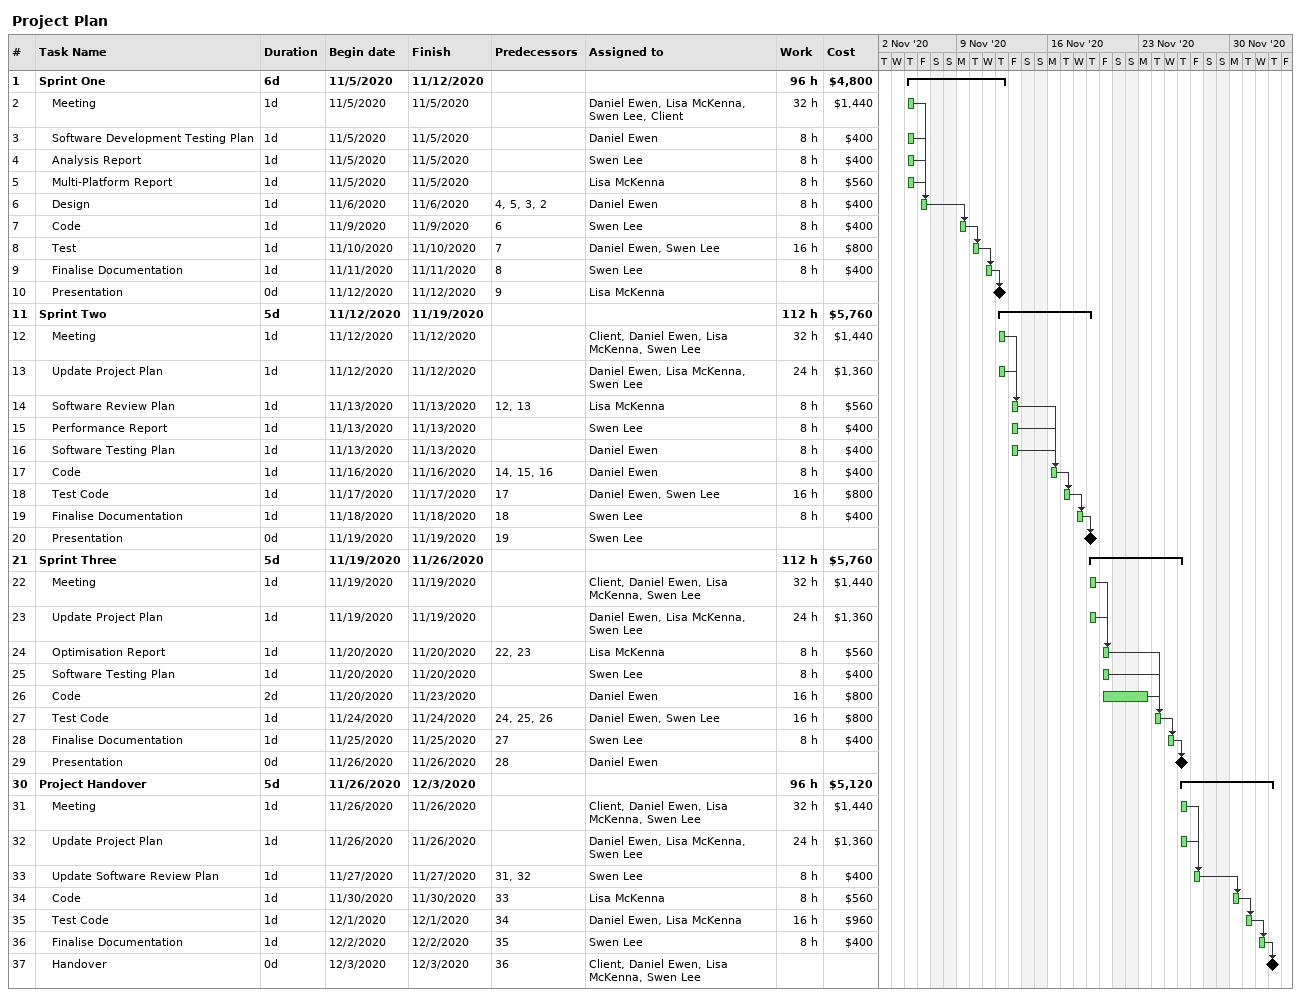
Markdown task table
Project Plan

| ID | Level | Task | Duration | Start | Finish | Predecessors | Resources | Work (h) | Cost ($) |
|---|---|---|---|---|---|---|---|---|---|
| 1 | 1 | **Sprint One** | 6d | 2020-11-05 | 2020-11-12 |  |  | 96 | 4800 |
| 2 | 2 | Meeting | 1d | 2020-11-05 | 2020-11-05 |  | Daniel Ewen, Lisa McKenna, Swen Lee, Client | 32 | 1440 |
| 3 | 2 | Software Development Testing Plan | 1d | 2020-11-05 | 2020-11-05 |  | Daniel Ewen | 8 | 400 |
| 4 | 2 | Analysis Report | 1d | 2020-11-05 | 2020-11-05 |  | Swen Lee | 8 | 400 |
| 5 | 2 | Multi-Platform Report | 1d | 2020-11-05 | 2020-11-05 |  | Lisa McKenna | 8 | 560 |
| 6 | 2 | Design | 1d | 2020-11-06 | 2020-11-06 | 4, 5, 3, 2 | Daniel Ewen | 8 | 400 |
| 7 | 2 | Code | 1d | 2020-11-09 | 2020-11-09 | 6 | Swen Lee | 8 | 400 |
| 8 | 2 | Test | 1d | 2020-11-10 | 2020-11-10 | 7 | Daniel Ewen, Swen Lee | 16 | 800 |
| 9 | 2 | Finalise Documentation | 1d | 2020-11-11 | 2020-11-11 | 8 | Swen Lee | 8 | 400 |
| 10 | 2 | Presentation | 0d | 2020-11-12 | 2020-11-12 | 9 | Lisa McKenna |  |  |
| 11 | 1 | **Sprint Two** | 5d | 2020-11-12 | 2020-11-19 |  |  | 112 | 5760 |
| 12 | 2 | Meeting | 1d | 2020-11-12 | 2020-11-12 |  | Client, Daniel Ewen, Lisa McKenna, Swen Lee | 32 | 1440 |
| 13 | 2 | Update Project Plan | 1d | 2020-11-12 | 2020-11-12 |  | Daniel Ewen, Lisa McKenna, Swen Lee | 24 | 1360 |
| 14 | 2 | Software Review Plan | 1d | 2020-11-13 | 2020-11-13 | 12, 13 | Lisa McKenna | 8 | 560 |
| 15 | 2 | Performance Report | 1d | 2020-11-13 | 2020-11-13 |  | Swen Lee | 8 | 400 |
| 16 | 2 | Software Testing Plan | 1d | 2020-11-13 | 2020-11-13 |  | Daniel Ewen | 8 | 400 |
| 17 | 2 | Code | 1d | 2020-11-16 | 2020-11-16 | 14, 15, 16 | Daniel Ewen | 8 | 400 |
| 18 | 2 | Test Code | 1d | 2020-11-17 | 2020-11-17 | 17 | Daniel Ewen, Swen Lee | 16 | 800 |
| 19 | 2 | Finalise Documentation | 1d | 2020-11-18 | 2020-11-18 | 18 | Swen Lee | 8 | 400 |
| 20 | 2 | Presentation | 0d | 2020-11-19 | 2020-11-19 | 19 | Swen Lee |  |  |
| 21 | 1 | **Sprint Three** | 5d | 2020-11-19 | 2020-11-26 |  |  | 112 | 5760 |
| 22 | 2 | Meeting | 1d | 2020-11-19 | 2020-11-19 |  | Client, Daniel Ewen, Lisa McKenna, Swen Lee | 32 | 1440 |
| 23 | 2 | Update Project Plan | 1d | 2020-11-19 | 2020-11-19 |  | Daniel Ewen, Lisa McKenna, Swen Lee | 24 | 1360 |
| 24 | 2 | Optimisation Report | 1d | 2020-11-20 | 2020-11-20 | 22, 23 | Lisa McKenna | 8 | 560 |
| 25 | 2 | Software Testing Plan | 1d | 2020-11-20 | 2020-11-20 |  | Swen Lee | 8 | 400 |
| 26 | 2 | Code | 2d | 2020-11-20 | 2020-11-23 |  | Daniel Ewen | 16 | 800 |
| 27 | 2 | Test Code | 1d | 2020-11-24 | 2020-11-24 | 24, 25, 26 | Daniel Ewen, Swen Lee | 16 | 800 |
| 28 | 2 | Finalise Documentation | 1d | 2020-11-25 | 2020-11-25 | 27 | Swen Lee | 8 | 400 |
| 29 | 2 | Presentation | 0d | 2020-11-26 | 2020-11-26 | 28 | Daniel Ewen |  |  |
| 30 | 1 | **Project Handover** | 5d | 2020-11-26 | 2020-12-03 |  |  | 96 | 5120 |
| 31 | 2 | Meeting | 1d | 2020-11-26 | 2020-11-26 |  | Client, Daniel Ewen, Lisa McKenna, Swen Lee | 32 | 1440 |
| 32 | 2 | Update Project Plan | 1d | 2020-11-26 | 2020-11-26 |  | Daniel Ewen, Lisa McKenna, Swen Lee | 24 | 1360 |
| 33 | 2 | Update Software Review Plan | 1d | 2020-11-27 | 2020-11-27 | 31, 32 | Swen Lee | 8 | 400 |
| 34 | 2 | Code | 1d | 2020-11-30 | 2020-11-30 | 33 | Lisa McKenna | 8 | 560 |
| 35 | 2 | Test Code | 1d | 2020-12-01 | 2020-12-01 | 34 | Daniel Ewen, Lisa McKenna | 16 | 960 |
| 36 | 2 | Finalise Documentation | 1d | 2020-12-02 | 2020-12-02 | 35 | Swen Lee | 8 | 400 |
| 37 | 2 | Handover | 0d | 2020-12-03 | 2020-12-03 | 36 | Client, Daniel Ewen, Lisa McKenna, Swen Lee |  |  |
